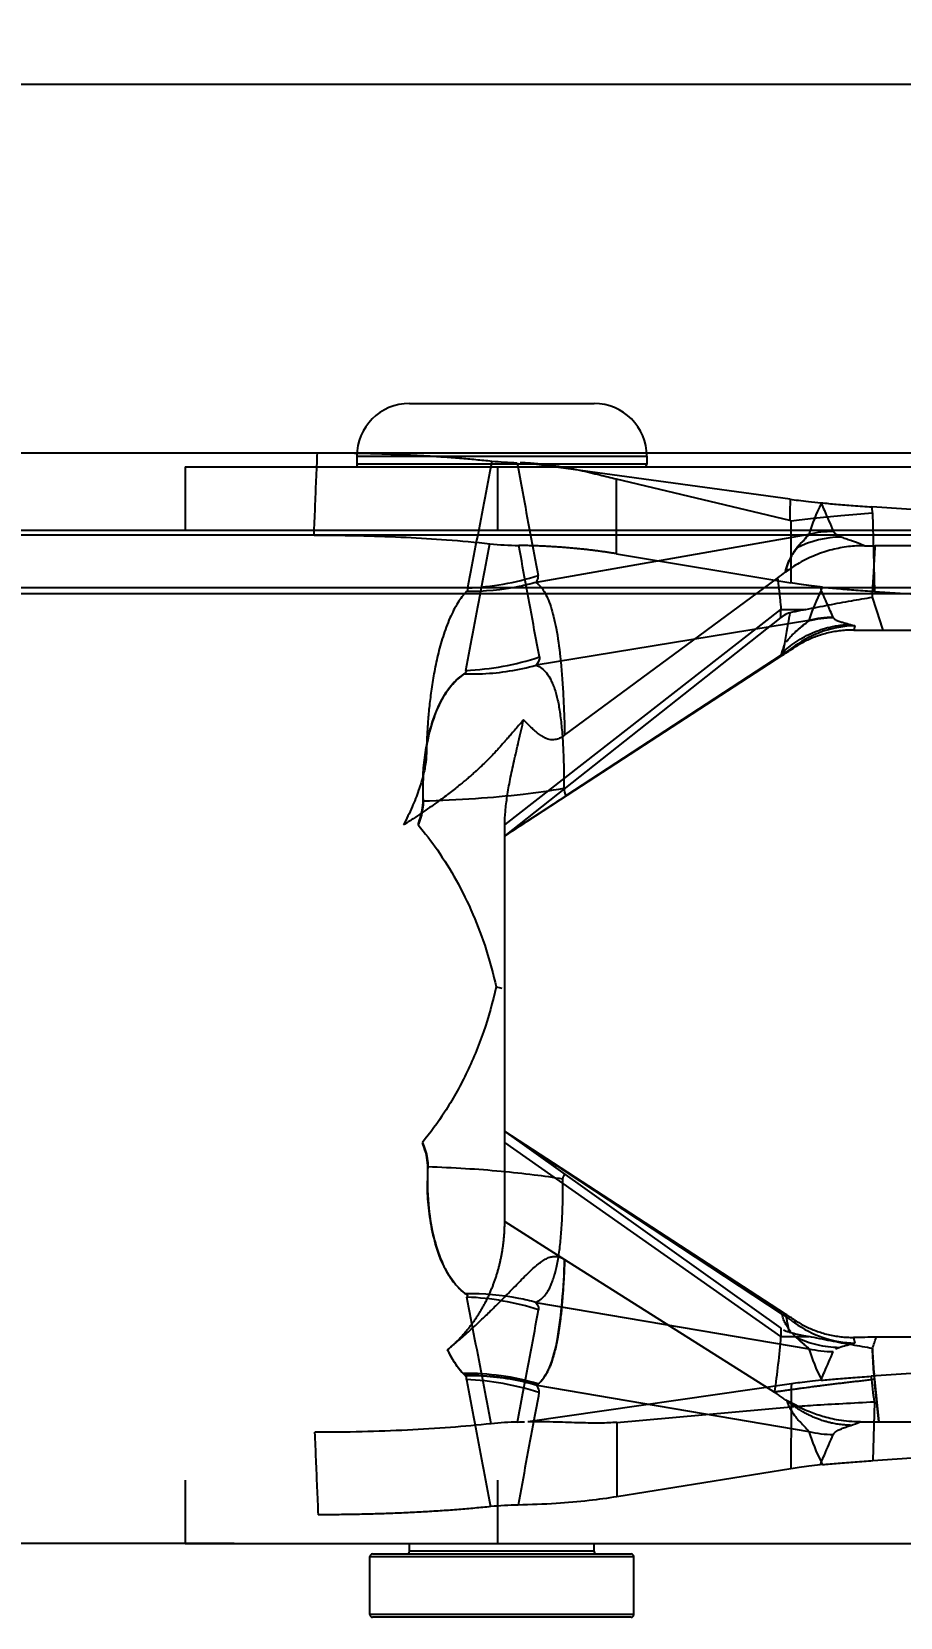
# Model space of a CAD drawing. Header units: millimetres. Extents: x 324 to 7054, y -67 to 2159.
# Drawn here: x 5378.03 to 5394.5, y 1063.92 to 1093.97 of the extents above; entities that cross this region are included whole.
import ezdxf

# ---------------------------------------------------------------- set-up
doc = ezdxf.new("R2010")
doc.units = ezdxf.units.MM
doc.header["$LTSCALE"] = 153.67
doc.header["$PDMODE"] = 3
doc.header["$PDSIZE"] = 8
doc.layers.get('0').update_dxf_attribs({"linetype": 'CONTINUOUS'})
doc.layers.get('Defpoints').update_dxf_attribs({"linetype": 'CONTINUOUS'})
doc.layers.add('03___PRT_ALL_CURVES', color=7, linetype='CONTINUOUS')
doc.layers.add('CONSTRUCTION_BODIES', color=7, linetype='CONTINUOUS')
doc.styles.get("Standard").update_dxf_attribs({"font": 'times.ttf'})
doc.dimstyles.new('DIMSTYLE_3', dxfattribs={"dimtxt": 17.5, "dimasz": 17.5, "dimexe": 1.5, "dimexo": 1, "dimtad": 1, "dimdsep": 46, "dimtxsty": 'Standard', "dimblk": '_FILLED', "dimblk1": '_FILLED', "dimblk2": '_FILLED', "dimcen": 0.09, "dimazin": 2, "dimtp": 0.01, "dimtm": 0.01, "dimtfac": 1, "dimtofl": 0, "dimtmove": 0, "dimatfit": 1, "dimldrblk": '_FILLED', "dimfxl": 1, "dimtolj": 1, "dimarcsym": 0})

# ---------------------------------------------------------------- blocks, each defined once
blk = doc.blocks.new('_FILLED')
at = {"color": 0, "linetype": 'ByBlock'}
blk.add_solid([(0, 0), (-1, 0.2143), (-1, -0.2143)], dxfattribs=at)
blk = doc.blocks.new('*D213')
at = {"color": 0, "linetype": 'ByBlock', "lineweight": -2}
for p, q in [((5411, 1738.977), (5026.191, 1738.977)), ((5027.691, 1082.825), (5027.691, 1721.477)), ((5381.869, 1065.325), (5026.191, 1065.325))]:
    blk.add_line(p, q, dxfattribs=at)
at = {"layer": 'Defpoints', "color": 0}
for p in [(5027.691, 1738.977), (5412, 1738.977), (5382.869, 1065.325)]:
    blk.add_point(p, dxfattribs=at)
at = {"color": 0, "linetype": 'ByBlock', "lineweight": -2, "xscale": 17.5, "yscale": 17.5, "zscale": 17.5}
for p, rotation in [((5027.691, 1738.977), 90.00000114009995), ((5027.691, 1065.325), 270.0000011400999)]:
    blk.add_blockref('_FILLED', p, dxfattribs=dict(at, rotation=rotation))
at = {"color": 0, "insert": (5003.733, 1392.208), "char_height": 17.5, "attachment_point": 2, "rotation": 90, "line_spacing_factor": 0.9}
blk.add_mtext('\\A1;\\A1;L-674', dxfattribs=at)

msp = doc.modelspace()

# ---------------------------------------------------------------- linework, layer by layer
at = {"linetype": 'ByBlock'}
for p, q in [((5310, 1092.97699), (5514, 1092.97699)), ((5385.19384, 1086.92462), (5388.69387, 1086.92462)), ((5384.19385, 1085.92462), (5389.69385, 1085.92462)), ((5384.19385, 1085.92462), (5384.19385, 1085.77462)), ((5389.69385, 1085.92462), (5389.69385, 1085.77462)), ((5380.94385, 1085.72462), (5443.9399, 1085.72462)), ((5380.94385, 1085.72462), (5380.94385, 1084.52462)), ((5389.69385, 1085.77462), (5384.19385, 1085.77462)), ((5386.86915, 1084.52462), (5386.86915, 1085.72462)), ((5314.98481, 1084.52461), (5443.9399, 1084.52462)), ((5313.84954, 1083.32461), (5396.46786, 1083.32462)), ((5380.94385, 1066.52462), (5380.94385, 1065.32462)), ((5386.86915, 1065.32462), (5386.86915, 1066.52462)), ((5380.94385, 1065.32462), (5443.9399, 1065.32462)), ((5384.49373, 1065.12462), (5389.39398, 1065.12462)), ((5385.19385, 1065.17462), (5385.19385, 1065.32462)), ((5388.69385, 1065.17462), (5385.19385, 1065.17462)), ((5388.69385, 1065.17462), (5388.69385, 1065.32462)), ((5384.44385, 1065.07462), (5389.44385, 1065.07462)), ((5384.44385, 1063.97462), (5384.44385, 1065.07462)), ((5389.44385, 1063.97462), (5389.44385, 1065.07462)), ((5389.44385, 1063.97462), (5384.44385, 1063.97462)), ((5389.39397, 1063.92462), (5384.49373, 1063.92462))]:
    msp.add_line(p, q, dxfattribs=at)
for centre, radius, start, end in [((5385.19385, 1085.92462), 1, 90.000001, 180.000001), ((5388.69385, 1085.92462), 1, 0.000001, 90.000001), ((5384.24385, 1085.77462), 0.05, 180.000001, 224.930169), ((5389.64385, 1085.77462), 0.05, 315.069833, 0.000001), ((5384.49385, 1065.07462), 0.05, 90.142896, 180.000001), ((5385.14385, 1065.17462), 0.05, 270.108699, 0.000001), ((5388.74385, 1065.17462), 0.05, 180.000001, 269.891303), ((5389.39385, 1065.07462), 0.05, 0.000001, 89.857106), ((5384.49385, 1063.97462), 0.05, 180.000001, 269.862744), ((5389.39385, 1063.97462), 0.05, 270.137259, 0.000001)]:
    msp.add_arc(centre, radius, start, end, dxfattribs=at)
at = {"layer": '03___PRT_ALL_CURVES', "linetype": 'ByBlock'}
msp.add_line((5310, 1092.97699), (5514, 1092.97699), dxfattribs=at)
at = {"layer": 'CONSTRUCTION_BODIES', "linetype": 'ByBlock'}
for p, q in [((5309.65623, 1085.99234), (5408.42851, 1085.99234)), ((5392.41085, 1085.11066), (5387.41962, 1085.79682)), ((5392.40181, 1084.70527), (5389.11627, 1085.48807)), ((5392.99975, 1085.02926), (5392.99313, 1085.04375)), ((5400.93261, 1084.50085), (5393.95843, 1084.9658)), ((5392.42503, 1084.70383), (5392.42533, 1083.52544)), ((5393.97301, 1084.85343), (5394.00874, 1083.36244)), ((5408.44051, 1084.42971), (5310, 1084.42971)), ((5392.76225, 1084.44323), (5387.59803, 1083.53564)), ((5389.11804, 1084.07666), (5392.42533, 1083.52544)), ((5397.09098, 1084.22971), (5394.02504, 1084.22971)), ((5408.02214, 1083.43047), (5298.01138, 1083.43047)), ((5388.13569, 1080.63734), (5392.17015, 1083.61705)), ((5393.02278, 1083.44328), (5392.97784, 1083.44862)), ((5392.97784, 1083.44862), (5392.99973, 1083.38668)), ((5392.99973, 1083.38668), (5393.02278, 1083.44328)), ((5394.00882, 1083.36244), (5400.93261, 1082.90085)), ((5386.99972, 1078.93797), (5392.23676, 1083.02162)), ((5392.23676, 1082.86659), (5386.99972, 1078.72971)), ((5392.23676, 1083.02139), (5392.70768, 1083.0217)), ((5392.23676, 1082.86659), (5392.23676, 1083.02162)), ((5393.22593, 1082.87088), (5393.23123, 1082.86131)), ((5392.76487, 1082.81522), (5387.59413, 1081.96554)), ((5392.76486, 1082.81525), (5392.75008, 1082.79965)), ((5393.55114, 1082.73779), (5393.63719, 1082.71228)), ((5393.63728, 1082.71228), (5393.61564, 1082.63186)), ((5394.17129, 1082.62971), (5397.09098, 1082.62971)), ((5392.49631, 1082.32955), (5392.49767, 1082.32279)), ((5392.49767, 1082.32279), (5392.49999, 1082.3059)), ((5392.26618, 1082.15291), (5386.99972, 1078.72971)), ((5392.24175, 1082.15556), (5388.16056, 1079.48835)), ((5392.24315, 1082.18507), (5392.24174, 1082.15554)), ((5386.99969, 1071.4246), (5386.99972, 1078.93797)), ((5392.32344, 1069.66928), (5386.99972, 1073.12971)), ((5386.99972, 1073.12971), (5392.23676, 1069.40031)), ((5392.23675, 1069.24529), (5386.99972, 1072.92145)), ((5392.26275, 1069.66289), (5388.14849, 1072.373)), ((5386.99972, 1071.42461), (5388.13547, 1070.70627)), ((5388.13547, 1070.70627), (5392.11594, 1068.18939)), ((5387.58839, 1069.89176), (5392.76334, 1069.01462)), ((5392.23676, 1069.40031), (5392.23676, 1069.24529)), ((5392.44186, 1069.3142), (5392.52629, 1069.22554)), ((5392.496, 1069.51014), (5392.49428, 1069.50473)), ((5392.50157, 1069.55362), (5392.496, 1069.51014)), ((5392.23675, 1069.24529), (5392.76169, 1069.24529)), ((5393.61068, 1069.22845), (5393.63959, 1069.12113)), ((5397.12403, 1069.22971), (5394.04164, 1069.22971)), ((5400.8971, 1068.9562), (5393.94878, 1068.49298)), ((5386.2477, 1068.50725), (5386.20975, 1068.54505)), ((5386.43478, 1068.5058), (5386.24771, 1068.50726)), ((5393.00026, 1068.43557), (5393.00075, 1068.41605)), ((5394.00907, 1068.43136), (5394.08911, 1067.62971)), ((5392.43407, 1068.34842), (5387.43644, 1067.63023)), ((5387.60591, 1068.32553), (5392.76358, 1067.44578)), ((5389.12756, 1067.61876), (5392.42718, 1067.91194)), ((5392.42718, 1067.91194), (5392.42617, 1066.73769)), ((5394.00716, 1068.00242), (5393.98055, 1066.8951)), ((5393.74077, 1067.6288), (5394.08911, 1067.62971)), ((5394.08906, 1067.62971), (5397.12403, 1067.62971)), ((5393.98068, 1066.8951), (5400.8971, 1067.3562)), ((5392.42617, 1066.73769), (5389.12555, 1066.20814)), ((5392.99973, 1066.86733), (5392.98009, 1066.8124)), ((5393.02033, 1066.81689), (5392.98009, 1066.8124)), ((5392.99973, 1066.86733), (5393.02033, 1066.81689))]:
    msp.add_line(p, q, dxfattribs=at)
for points in [[(5392.42503, 1084.70383), (5392.4173, 1084.7034), (5392.40956, 1084.70388), (5392.40181, 1084.70527)], [(5386.26175, 1070.05182), (5386.28636, 1070.02934), (5386.29326, 1070.00902), (5386.28245, 1069.99154)], [(5387.63424, 1068.34636), (5387.62484, 1068.33901), (5387.61543, 1068.33207), (5387.60601, 1068.32551)]]:
    msp.add_lwpolyline(points, dxfattribs=at)
for centre, radius, start, end in [((5387.38308, 1091.77019), 5.96947, 263.971577, 268.553357), ((5419.79211, 1084.29749), 27.39333, 178.298922, 179.147056), ((5396.38325, 1083.31929), 3.79105, 153.189083, 162.752536), ((5358.15446, 1080.25891), 36.11204, 7.309536, 7.489307), ((5393.412, 1082.42143), 1.97241, 91.044456, 116.178245), ((5393.2337, 1082.49655), 2.00295, 90.085187, 103.613627), ((5387.35455, 1090.21305), 5.97913, 263.887738, 269.15138), ((5394.02205, 1149.98206), 65.75235, 269.820944, 270.0025995), ((5379.46425, 1100.79081), 21.36302, 306.495666, 306.995167), ((5386.09208, 1088.52311), 5.09661, 272.273038, 287.607864), ((5396.27003, 1081.70887), 3.67558, 152.840154, 162.481993), ((5372.25066, 1075.94853), 22.91621, 16.950677, 18.593855), ((5393.24312, 1080.86076), 2.00059, 90.340569, 104.267268), ((5393.23465, 1080.86126), 2.00964, 90.24837, 103.518626), ((5393.67984, 1080.68975), 2.02226, 91.205702, 125.820059), ((5394.15762, 1151.03337), 68.40365, 269.5460271, 270.011446), ((5392.89042, 1082.02539), 0.66681, 155.933016, 166.160543), ((5368.42058, 1118.84057), 43.75611, 303.022373, 303.388228), ((5386.05603, 1086.96116), 5.09737, 272.295201, 288.288598), ((5382.9812, 1078.07338), 5.36914, 15.280107, 16.885069), ((5023.73772, 1635.72336), 664.9822, 303.11172263, 303.23120716), ((5386.07913, 1064.89875), 5.09686, 72.157393, 87.713639), ((5364.07238, 1026.21818), 51.82779, 56.734107, 56.968858), ((5417.62869, 1074.29841), 25.72517, 190.366599, 191.146234), ((5393.68031, 1071.14379), 2.02312, 234.110329, 268.846813), ((5375.17306, 1070.63674), 17.12031, 351.788625, 355.338137), ((5396.54602, 1073.70251), 6.01682, 228.078764, 229.973021), ((5392.3216, 1068.62574), 0.58842, 41.373205, 52.917032), ((5393.23221, 1070.96891), 2.00976, 256.508704, 269.89468), ((5396.33891, 1070.13427), 3.74642, 197.390648, 206.963059), ((5394.03578, 997.46763), 71.76208, 89.9953209, 90.3394462), ((5372.95144, 1076.19802), 22.21157, 341.140307, 341.716176), ((5386.27488, 1063.80609), 4.7394, 73.332246, 90.787556), ((5386.06882, 1063.33582), 5.09713, 71.942618, 87.717455), ((5386.31081, 1063.80653), 4.70092, 74.006952, 88.488941), ((5350.73674, 1063.10357), 43.54683, 6.459225, 7.109226), ((5434.69986, 1067.54138), 42.27392, 178.906229, 179.497671), ((5387.38081, 1061.64198), 5.98427, 91.304227, 96.125214), ((5392.84798, 1069.74454), 2.29629, 288.075416, 292.872757), ((5393.23695, 1069.39899), 2.00976, 256.376726, 269.748836), ((5396.30843, 1068.55546), 3.71446, 197.382343, 207.030935), ((5387.34596, 1060.1045), 5.94837, 90.89419, 95.920272)]:
    msp.add_arc(centre, radius, start, end, dxfattribs=at)
for points, knots in [([(5383.38424, 1084.42971), (5383.39128, 1084.6037), (5383.40547, 1084.95132), (5383.42704, 1085.4722), (5383.44161, 1085.81909), (5383.44894, 1085.99234)], [0, 0, 0, 0, 0.33401945, 0.66737214, 1, 1, 1, 1]), ([(5383.44371, 1085.99234), (5383.50494, 1085.99234), (5383.62509, 1085.99207), (5383.80372, 1085.99087), (5383.9792, 1085.98888), (5384.1534, 1085.98609), (5384.32633, 1085.98251), (5384.49803, 1085.97814), (5384.66849, 1085.97296), (5384.83775, 1085.96699), (5385.00582, 1085.96023), (5385.17295, 1085.95266), (5385.33893, 1085.94429), (5385.50354, 1085.93512), (5385.66631, 1085.92518), (5385.82727, 1085.91446), (5385.98643, 1085.90298), (5386.14379, 1085.89072), (5386.29938, 1085.87768), (5386.45321, 1085.86388), (5386.60529, 1085.8493), (5386.70606, 1085.83901), (5386.75616, 1085.83373)], [0, 0, 0, 0, 0.05536156, 0.1086413, 0.1615326, 0.21404191, 0.26617564, 0.31794022, 0.36934209, 0.42038769, 0.47108347, 0.52143587, 0.57166852, 0.62135781, 0.6705095, 0.71912935, 0.76722309, 0.81479644, 0.86185512, 0.90840482, 0.95445122, 1, 1, 1, 1]), ([(5386.75616, 1085.83373), (5386.7051, 1085.56693), (5386.60173, 1085.03329), (5386.44849, 1084.23206), (5386.34462, 1083.69795), (5386.29423, 1083.43047)], [0, 0, 0, 0, 0.33299463, 0.66633857, 1, 1, 1, 1]), ([(5387.23239, 1085.80263), (5387.26605, 1085.6203), (5387.39879, 1084.90765), (5387.53444, 1084.19555), (5387.63378, 1083.66528)], [0, 0, 0, 0, 0.25576937, 1, 1, 1, 1]), ([(5389.11627, 1085.48807), (5389.01167, 1085.51298), (5388.78177, 1085.57148), (5388.40099, 1085.66298), (5387.94063, 1085.74987), (5387.60346, 1085.78593), (5387.41963, 1085.79682)], [0, 0, 0, 0, 0.18675853, 0.41204672, 0.68012761, 1, 1, 1, 1]), ([(5389.11804, 1084.07666), (5389.11797, 1084.23375), (5389.11775, 1084.54767), (5389.11717, 1085.01814), (5389.1166, 1085.33152), (5389.11627, 1085.48807)], [0, 0, 0, 0, 0.3339035, 0.66723712, 1, 1, 1, 1]), ([(5392.41085, 1085.11066), (5392.46252, 1085.10356), (5392.57811, 1085.08889), (5392.77225, 1085.06696), (5392.91469, 1085.052), (5392.99314, 1085.04379)], [0, 0, 0, 0, 0.26693899, 0.59633081, 1, 1, 1, 1]), ([(5392.99313, 1085.04375), (5393.09054, 1085.03411), (5393.29394, 1085.01537), (5393.61574, 1084.98954), (5393.84012, 1084.97368), (5393.95843, 1084.9658)], [0, 0, 0, 0, 0.30322097, 0.63270289, 1, 1, 1, 1]), ([(5392.99974, 1085.02923), (5393.01941, 1084.98443), (5393.09713, 1084.8082), (5393.17481, 1084.63193), (5393.23052, 1084.4995)], [0, 0, 0, 0, 0.25406684, 1, 1, 1, 1]), ([(5392.42455, 1084.70382), (5392.56575, 1084.71985), (5392.88135, 1084.75252), (5393.39745, 1084.80309), (5393.77247, 1084.83604), (5393.97301, 1084.85343)], [0, 0, 0, 0, 0.27402517, 0.6118356, 1, 1, 1, 1]), ([(5383.38419, 1084.42971), (5383.69882, 1084.4297), (5384.28125, 1084.42277), (5385.11957, 1084.39244), (5385.91657, 1084.3441), (5386.44522, 1084.29702), (5386.71791, 1084.2679)], [0, 0, 0, 0, 0.28268274, 0.52325861, 0.75361083, 1, 1, 1, 1]), ([(5392.76225, 1084.44323), (5392.73637, 1084.41103), (5392.66892, 1084.33717), (5392.54426, 1084.20081), (5392.40194, 1084.00141), (5392.34446, 1083.82411), (5392.31939, 1083.72846)], [0, 0, 0, 0, 0.14555865, 0.35200544, 0.65163047, 1, 1, 1, 1]), ([(5392.54179, 1084.19153), (5392.57219, 1084.23182), (5392.63205, 1084.29504), (5392.70955, 1084.37545), (5392.74798, 1084.42311), (5392.76228, 1084.44324)], [0, 0, 0, 0, 0.45116487, 0.77950261, 1, 1, 1, 1]), ([(5393.37601, 1084.39349), (5393.35357, 1084.4046), (5393.31, 1084.42352), (5393.25889, 1084.45811), (5393.23761, 1084.48581), (5393.2307, 1084.4995)], [0, 0, 0, 0, 0.4276501, 0.75690243, 1, 1, 1, 1]), ([(5393.81664, 1084.23003), (5393.77813, 1084.24749), (5393.71637, 1084.27181), (5393.62948, 1084.30209), (5393.55034, 1084.32851), (5393.46494, 1084.35796), (5393.40464, 1084.38137), (5393.37604, 1084.3935)], [0, 0, 0, 0, 0.26942425, 0.42357817, 0.58719557, 0.80189912, 1, 1, 1, 1]), ([(5386.26016, 1081.86784), (5386.31003, 1082.13498), (5386.41298, 1082.66838), (5386.5651, 1083.46849), (5386.6668, 1084.00156), (5386.71791, 1084.2679)], [0, 0, 0, 0, 0.33366876, 0.66701216, 1, 1, 1, 1]), ([(5387.6556, 1082.12127), (5387.6241, 1082.29352), (5387.49451, 1082.99801), (5387.36351, 1083.70224), (5387.26599, 1084.23458)], [0, 0, 0, 0, 0.24444909, 1, 1, 1, 1]), ([(5389.11804, 1084.07666), (5389.094, 1084.08067), (5389.04534, 1084.08859), (5388.97139, 1084.10008), (5388.89564, 1084.11128), (5388.81809, 1084.12218), (5388.73874, 1084.13275), (5388.65759, 1084.14297), (5388.57463, 1084.1528), (5388.48987, 1084.16223), (5388.40331, 1084.17122), (5388.314, 1084.17983), (5388.22165, 1084.18804), (5388.12598, 1084.19581), (5388.02766, 1084.20304), (5387.92669, 1084.20969), (5387.82306, 1084.21571), (5387.71678, 1084.22106), (5387.60784, 1084.22569), (5387.49626, 1084.22954), (5387.38201, 1084.23258), (5387.30496, 1084.23401), (5387.26599, 1084.23457)], [0, 0, 0, 0, 0.03928628, 0.07950729, 0.12066336, 0.16275483, 0.20578208, 0.24974557, 0.29464582, 0.34048346, 0.38725923, 0.43497398, 0.48516421, 0.53675285, 0.58974113, 0.64413046, 0.69992249, 0.75711912, 0.81572252, 0.87573518, 0.93715994, 1, 1, 1, 1]), ([(5393.81664, 1084.23003), (5393.71596, 1084.23035), (5393.5099, 1084.21782), (5393.19868, 1084.15875), (5392.88458, 1084.05583), (5392.5871, 1083.91219), (5392.4032, 1083.7916), (5392.3194, 1083.72845)], [0, 0, 0, 0, 0.18811415, 0.384557, 0.59037762, 0.80393346, 1, 1, 1, 1]), ([(5392.3194, 1083.72845), (5392.32304, 1083.75683), (5392.33783, 1083.81083), (5392.36377, 1083.88614), (5392.40033, 1083.96996), (5392.45504, 1084.07375), (5392.50836, 1084.15064), (5392.54183, 1084.19154)], [0, 0, 0, 0, 0.1655966, 0.32194801, 0.46106613, 0.69419848, 1, 1, 1, 1]), ([(5393.97069, 1083.25554), (5393.97138, 1083.27894), (5393.97303, 1083.32769), (5393.97625, 1083.40174), (5393.98039, 1083.4777), (5393.98507, 1083.55361), (5393.9911, 1083.65485), (5393.99866, 1083.78139), (5394.01051, 1083.98144), (5394.01926, 1084.13088), (5394.02503, 1084.22971)], [0, 0, 0, 0, 0.07199563, 0.14995669, 0.22791499, 0.30586718, 0.38381939, 0.53972404, 0.695629, 1, 1, 1, 1]), ([(5387.59803, 1083.53564), (5387.49167, 1083.50565), (5387.05877, 1083.40057), (5386.61102, 1083.35743), (5386.27623, 1083.36009)], [0, 0, 0, 0, 0.24815566, 1, 1, 1, 1]), ([(5387.59801, 1083.53564), (5387.65861, 1083.48754), (5387.73652, 1083.39136), (5387.81729, 1083.22951), (5387.87664, 1083.0691), (5387.93031, 1082.87821), (5387.99852, 1082.56241), (5388.04607, 1082.20163), (5388.08351, 1081.80094), (5388.10197, 1081.52016), (5388.11468, 1081.28293), (5388.12305, 1081.09537), (5388.13063, 1080.87946), (5388.13422, 1080.72614), (5388.13569, 1080.63731)], [0, 0, 0, 0, 0.07515789, 0.12320138, 0.18000651, 0.24597619, 0.32122486, 0.50280787, 0.60922697, 0.72352038, 0.78404542, 0.84670429, 0.91119139, 1, 1, 1, 1]), ([(5387.59806, 1083.53565), (5387.6052, 1083.54702), (5387.62735, 1083.58614), (5387.63964, 1083.6339), (5387.63377, 1083.66527)], [0, 0, 0, 0, 0.29595817, 1, 1, 1, 1]), ([(5392.17027, 1083.61704), (5392.1751, 1083.58017), (5392.18416, 1083.51047), (5392.19686, 1083.40817), (5392.20812, 1083.31043), (5392.22193, 1083.18174), (5392.2311, 1083.08553), (5392.23668, 1083.02162)], [0, 0, 0, 0, 0.18617932, 0.35195649, 0.51612755, 0.67878498, 1, 1, 1, 1]), ([(5392.97918, 1083.44832), (5392.90723, 1083.45752), (5392.77372, 1083.47302), (5392.58901, 1083.49882), (5392.4765, 1083.51694), (5392.4251, 1083.52544)], [0, 0, 0, 0, 0.38895574, 0.72066331, 1, 1, 1, 1]), ([(5393.024, 1083.44312), (5393.12534, 1083.43282), (5393.33683, 1083.41508), (5393.6651, 1083.38856), (5393.89186, 1083.37026), (5394.00874, 1083.36244)], [0, 0, 0, 0, 0.30929961, 0.64433458, 1, 1, 1, 1]), ([(5386.27623, 1083.36009), (5386.2132, 1083.29661), (5386.09441, 1083.13614), (5385.94818, 1082.8483), (5385.82477, 1082.5132), (5385.72862, 1082.15878), (5385.65667, 1081.81124), (5385.60372, 1081.47957), (5385.56588, 1081.16777), (5385.54121, 1080.87751), (5385.52476, 1080.60918), (5385.51751, 1080.3609), (5385.5085, 1080.11689), (5385.45376, 1079.86221), (5385.36689, 1079.5804), (5385.2414, 1079.26702), (5385.13847, 1079.05099), (5385.08042, 1078.93797)], [0, 0, 0, 0, 0.05775242, 0.12765882, 0.20796152, 0.28783008, 0.36454017, 0.43697692, 0.504605, 0.56725476, 0.62502711, 0.67809944, 0.72769436, 0.78230179, 0.84561536, 0.91797573, 1, 1, 1, 1]), ([(5392.70769, 1083.02161), (5392.85226, 1083.0518), (5393.13942, 1083.10884), (5393.56047, 1083.18685), (5393.83741, 1083.23154), (5393.9707, 1083.25554)], [0, 0, 0, 0, 0.34491087, 0.68371567, 1, 1, 1, 1]), ([(5393.22577, 1082.87088), (5393.2078, 1082.91336), (5393.13368, 1083.08582), (5393.057, 1083.25717), (5392.99973, 1083.38667)], [0, 0, 0, 0, 0.24566771, 1, 1, 1, 1]), ([(5392.4064, 1082.95788), (5392.3658, 1082.94912), (5392.30638, 1082.91935), (5392.25482, 1082.88085), (5392.23676, 1082.86659)], [0, 0, 0, 0, 0.64350217, 1, 1, 1, 1]), ([(5392.4064, 1082.95788), (5392.39336, 1082.88912), (5392.34349, 1082.62136), (5392.29745, 1082.35287), (5392.2662, 1082.15292)], [0, 0, 0, 0, 0.25695335, 1, 1, 1, 1]), ([(5392.70768, 1083.02162), (5392.67358, 1083.01454), (5392.60595, 1083.00058), (5392.50552, 1082.97935), (5392.43924, 1082.96497), (5392.4064, 1082.95788)], [0, 0, 0, 0, 0.33932322, 0.67272209, 1, 1, 1, 1]), ([(5393.23124, 1082.86131), (5393.23403, 1082.85755), (5393.25226, 1082.83651), (5393.30079, 1082.81222), (5393.36754, 1082.78874), (5393.452, 1082.76463), (5393.51342, 1082.74893), (5393.55123, 1082.7378)], [0, 0, 0, 0, 0.04009372, 0.24089772, 0.45362685, 0.65677586, 1, 1, 1, 1]), ([(5392.24314, 1082.18505), (5392.28633, 1082.22652), (5392.37692, 1082.30595), (5392.52413, 1082.41231), (5392.68099, 1082.50677), (5392.81128, 1082.56996), (5392.9249, 1082.61593), (5393.00798, 1082.64511), (5393.1015, 1082.6727), (5393.19332, 1082.69534), (5393.29985, 1082.71567), (5393.42071, 1082.73132), (5393.50625, 1082.73661), (5393.55118, 1082.73779)], [0, 0, 0, 0, 0.12368433, 0.24844634, 0.37470075, 0.50148044, 0.54705195, 0.62786733, 0.68324145, 0.74841056, 0.82314962, 0.90715514, 1, 1, 1, 1]), ([(5392.34084, 1082.40536), (5392.35513, 1082.4266), (5392.38389, 1082.4656), (5392.44169, 1082.53118), (5392.48551, 1082.57483), (5392.51417, 1082.60126)], [0, 0, 0, 0, 0.292987, 0.55370698, 1, 1, 1, 1]), ([(5393.61564, 1082.63149), (5393.57457, 1082.63178), (5393.49292, 1082.62992), (5393.37133, 1082.61988), (5393.25122, 1082.60275), (5393.1321, 1082.57844), (5393.01585, 1082.54729), (5392.90373, 1082.50995), (5392.79684, 1082.46728), (5392.6941, 1082.41923), (5392.59501, 1082.36576), (5392.53126, 1082.32645), (5392.49999, 1082.3059)], [0, 0, 0, 0, 0.10451917, 0.20768516, 0.31027251, 0.41307142, 0.51685027, 0.61632965, 0.71362696, 0.80954287, 0.90479319, 1, 1, 1, 1]), ([(5392.51417, 1082.60126), (5392.55052, 1082.63361), (5392.61548, 1082.68914), (5392.70208, 1082.75654), (5392.74869, 1082.79676), (5392.76487, 1082.81522)], [0, 0, 0, 0, 0.44276086, 0.77667774, 1, 1, 1, 1]), ([(5392.75011, 1082.79965), (5392.72293, 1082.77439), (5392.67198, 1082.73248), (5392.59096, 1082.66924), (5392.54075, 1082.62688), (5392.51421, 1082.60128)], [0, 0, 0, 0, 0.36055039, 0.64204368, 1, 1, 1, 1]), ([(5392.49631, 1082.32956), (5392.46816, 1082.30918), (5392.41165, 1082.26927), (5392.32665, 1082.21147), (5392.26989, 1082.17395), (5392.24175, 1082.15556)], [0, 0, 0, 0, 0.33804168, 0.67297827, 1, 1, 1, 1]), ([(5386.23257, 1081.80121), (5386.34829, 1081.79781), (5386.80652, 1081.80145), (5387.26456, 1081.87295), (5387.59415, 1081.96557)], [0, 0, 0, 0, 0.25270543, 1, 1, 1, 1]), ([(5387.59409, 1081.96547), (5387.67398, 1081.93502), (5387.77791, 1081.85072), (5387.86486, 1081.71211), (5387.91217, 1081.60895), (5387.95975, 1081.48151), (5388.00918, 1081.29301), (5388.05261, 1081.03312), (5388.08575, 1080.73233), (5388.10341, 1080.4581), (5388.11316, 1080.22154), (5388.12073, 1079.96399), (5388.12165, 1079.76679), (5388.11886, 1079.63286)], [0, 0, 0, 0, 0.0974602, 0.15958061, 0.19546381, 0.23449944, 0.32365589, 0.43022655, 0.55242391, 0.68889693, 0.76192945, 0.83830031, 1, 1, 1, 1]), ([(5387.65558, 1082.12121), (5387.65763, 1082.10993), (5387.65731, 1082.05192), (5387.62251, 1082.00102), (5387.59418, 1081.96558)], [0, 0, 0, 0, 0.20169116, 1, 1, 1, 1]), ([(5385.35635, 1078.93797), (5385.39794, 1079.05976), (5385.46543, 1079.29819), (5385.44555, 1079.66515), (5385.45644, 1080.03138), (5385.50795, 1080.41492), (5385.59475, 1080.80745), (5385.73271, 1081.19056), (5385.93279, 1081.54009), (5386.12426, 1081.73001), (5386.23257, 1081.80121)], [0, 0, 0, 0, 0.12491724, 0.23660916, 0.3543777, 0.48051782, 0.61151294, 0.7440064, 0.87419191, 1, 1, 1, 1]), ([(5386.23258, 1081.80121), (5386.1407, 1081.74118), (5385.95325, 1081.56447), (5385.72499, 1081.18944), (5385.55134, 1080.67675), (5385.45129, 1080.06116), (5385.44056, 1079.61976), (5385.4509, 1079.39261)], [0, 0, 0, 0, 0.12544564, 0.28950743, 0.4972357, 0.74011702, 1, 1, 1, 1]), ([(5387.35628, 1080.92875), (5387.34011, 1080.9099), (5387.30891, 1080.87365), (5387.2509, 1080.8065), (5387.18599, 1080.73181), (5387.11639, 1080.65224), (5387.05689, 1080.58455), (5387.00586, 1080.5267), (5386.95607, 1080.47044), (5386.90666, 1080.41476), (5386.85154, 1080.35295), (5386.79734, 1080.29438), (5386.7393, 1080.23349), (5386.6778, 1080.17085), (5386.60422, 1080.09832), (5386.53381, 1080.03142), (5386.46924, 1079.97187), (5386.41383, 1079.92185), (5386.35283, 1079.86803), (5386.2856, 1079.81014), (5386.21142, 1079.74787), (5386.12951, 1079.68093), (5386.03902, 1079.60897), (5385.93903, 1079.53166), (5385.82849, 1079.44864), (5385.70629, 1079.35954), (5385.57118, 1079.26395), (5385.42188, 1079.16145), (5385.25698, 1079.0516), (5385.14118, 1078.97668), (5385.08042, 1078.93797)], [0, 0, 0, 0, 0.02452571, 0.0472043, 0.08759471, 0.12219781, 0.15155623, 0.17656375, 0.1983424, 0.22571061, 0.25005455, 0.28008928, 0.30447623, 0.33308474, 0.3667429, 0.40645216, 0.42895122, 0.45344637, 0.48013622, 0.50924787, 0.54102447, 0.57573349, 0.61366805, 0.65514198, 0.70049812, 0.75011872, 0.80442517, 0.86385625, 0.92888288, 1, 1, 1, 1]), ([(5386.99972, 1078.93797), (5386.99972, 1079.02372), (5387.00929, 1079.20585), (5387.04585, 1079.49322), (5387.10328, 1079.81038), (5387.17817, 1080.1569), (5387.26586, 1080.53268), (5387.32635, 1080.7932), (5387.35628, 1080.92875)], [0, 0, 0, 0, 0.12697153, 0.26960616, 0.42867071, 0.60403891, 0.79446076, 1, 1, 1, 1]), ([(5388.13568, 1080.63731), (5388.11622, 1080.62294), (5388.07247, 1080.59461), (5387.99485, 1080.56074), (5387.89509, 1080.54461), (5387.80038, 1080.56712), (5387.72119, 1080.60786), (5387.65553, 1080.65249), (5387.58681, 1080.70852), (5387.51432, 1080.77453), (5387.43718, 1080.84916), (5387.38402, 1080.90156), (5387.35628, 1080.92875)], [0, 0, 0, 0, 0.07805548, 0.16755368, 0.27164603, 0.3982075, 0.47334231, 0.55848546, 0.65373951, 0.75920275, 0.87468331, 1, 1, 1, 1]), ([(5385.4509, 1079.39261), (5385.78252, 1079.40327), (5386.41605, 1079.4341), (5387.30638, 1079.51192), (5387.86339, 1079.58775), (5388.11886, 1079.63286)], [0, 0, 0, 0, 0.37133138, 0.70967241, 1, 1, 1, 1]), ([(5385.4509, 1079.39261), (5385.45365, 1079.34126), (5385.44739, 1079.23688), (5385.41095, 1079.08489), (5385.3759, 1078.98632), (5385.35635, 1078.93796)], [0, 0, 0, 0, 0.32992543, 0.66533055, 1, 1, 1, 1]), ([(5385.35635, 1078.93797), (5385.48655, 1078.78664), (5385.74502, 1078.44984), (5386.09498, 1077.88377), (5386.40593, 1077.25124), (5386.65978, 1076.57322), (5386.78408, 1076.10654), (5386.83514, 1075.86869)], [0, 0, 0, 0, 0.17411546, 0.36950418, 0.57957386, 0.7878252, 1, 1, 1, 1]), ([(5386.83514, 1075.86869), (5386.77312, 1075.58169), (5386.61588, 1075.01794), (5386.28543, 1074.22278), (5385.89251, 1073.52031), (5385.59018, 1073.10375), (5385.43768, 1072.92145)], [0, 0, 0, 0, 0.26771697, 0.53209091, 0.78329882, 1, 1, 1, 1]), ([(5385.43768, 1072.92145), (5385.45863, 1072.87344), (5385.49652, 1072.77512), (5385.53698, 1072.62278), (5385.54408, 1072.51713), (5385.5408, 1072.46527)], [0, 0, 0, 0, 0.33327886, 0.66939628, 1, 1, 1, 1]), ([(5386.26173, 1070.05183), (5386.14555, 1070.13298), (5385.94556, 1070.35975), (5385.74935, 1070.76925), (5385.62347, 1071.2195), (5385.55327, 1071.67561), (5385.52482, 1072.11496), (5385.56254, 1072.53342), (5385.48772, 1072.79833), (5385.43768, 1072.92145)], [0, 0, 0, 0, 0.13837631, 0.2872365, 0.44098941, 0.59308598, 0.73718472, 0.87023555, 1, 1, 1, 1]), ([(5388.14849, 1072.373), (5388.06061, 1072.43089), (5387.8907, 1072.54296), (5387.64572, 1072.70458), (5387.41902, 1072.85403), (5387.20602, 1072.99421), (5387.0681, 1073.08485), (5386.99974, 1073.12972)], [0, 0, 0, 0, 0.22949607, 0.44389761, 0.64006816, 0.82165572, 1, 1, 1, 1]), ([(5385.5408, 1072.46535), (5385.52761, 1072.22695), (5385.53484, 1071.79453), (5385.62208, 1071.21445), (5385.75295, 1070.76597), (5385.91134, 1070.43561), (5386.07829, 1070.20462), (5386.20172, 1070.09381), (5386.2617, 1070.05185)], [0, 0, 0, 0, 0.27492471, 0.49588591, 0.67377752, 0.81080704, 0.91570759, 1, 1, 1, 1]), ([(5385.5408, 1072.46527), (5385.77871, 1072.45653), (5386.24352, 1072.43423), (5386.91554, 1072.38362), (5387.53135, 1072.31842), (5387.91922, 1072.26206), (5388.10005, 1072.23154)], [0, 0, 0, 0, 0.27774016, 0.5428085, 0.78612773, 1, 1, 1, 1]), ([(5387.5884, 1069.89171), (5387.66231, 1069.92547), (5387.74193, 1069.99316), (5387.81672, 1070.09949), (5387.85579, 1070.17087), (5387.89101, 1070.25277), (5387.93679, 1070.37988), (5387.98645, 1070.56531), (5388.02253, 1070.76995), (5388.04663, 1070.95413), (5388.06266, 1071.10668), (5388.07604, 1071.26794), (5388.0911, 1071.49739), (5388.10258, 1071.81955), (5388.10231, 1072.08521), (5388.10005, 1072.23153)], [0, 0, 0, 0, 0.09463137, 0.12421057, 0.15685645, 0.1928773, 0.23193926, 0.3202005, 0.42464002, 0.48306931, 0.54485486, 0.61015668, 0.67878742, 0.82296308, 1, 1, 1, 1]), ([(5385.91543, 1068.99234), (5385.93241, 1069.00653), (5385.96605, 1069.03532), (5386.01548, 1069.07969), (5386.0639, 1069.12524), (5386.1113, 1069.17199), (5386.1577, 1069.21992), (5386.20307, 1069.26904), (5386.24744, 1069.31936), (5386.29079, 1069.37089), (5386.33312, 1069.42364), (5386.37432, 1069.47747), (5386.4143, 1069.53228), (5386.45301, 1069.58795), (5386.49046, 1069.64453), (5386.52667, 1069.702), (5386.56164, 1069.76038), (5386.59537, 1069.81966), (5386.62787, 1069.87986), (5386.65911, 1069.94099), (5386.68915, 1070.00304), (5386.71783, 1070.06597), (5386.74516, 1070.12963), (5386.77117, 1070.1939), (5386.79578, 1070.25883), (5386.81905, 1070.32439), (5386.84096, 1070.39062), (5386.86151, 1070.45751), (5386.88072, 1070.52509), (5386.89856, 1070.59338), (5386.91503, 1070.66239), (5386.92994, 1070.73125), (5386.94328, 1070.79981), (5386.95511, 1070.86792), (5386.96555, 1070.93633), (5386.97462, 1071.00505), (5386.98232, 1071.07409), (5386.98864, 1071.14347), (5386.99358, 1071.21321), (5386.99712, 1071.28332), (5386.99925, 1071.35383), (5386.99972, 1071.40097), (5386.99972, 1071.4246)], [0, 0, 0, 0, 0.02414622, 0.04829846, 0.0724704, 0.09667588, 0.12092894, 0.14524389, 0.16963529, 0.19411798, 0.21870713, 0.24341822, 0.26807121, 0.29272594, 0.31739559, 0.34209387, 0.366835, 0.39163378, 0.41650559, 0.44146641, 0.46653329, 0.49172201, 0.51691031, 0.54212015, 0.56736522, 0.59266079, 0.61802257, 0.64346687, 0.66901057, 0.69467102, 0.72046597, 0.74641343, 0.77153775, 0.79667294, 0.82183365, 0.8470351, 0.87229302, 0.89762354, 0.92304303, 0.94856799, 0.97421489, 1, 1, 1, 1]), ([(5385.91543, 1068.99231), (5386.00131, 1069.06405), (5386.16235, 1069.2017), (5386.38739, 1069.40304), (5386.5863, 1069.58832), (5386.76351, 1069.75959), (5386.92254, 1069.91795), (5387.06626, 1070.06402), (5387.19702, 1070.19821), (5387.31687, 1070.32067), (5387.42755, 1070.43127), (5387.53059, 1070.52923), (5387.6273, 1070.6132), (5387.71884, 1070.68137), (5387.80636, 1070.73148), (5387.8907, 1070.76077), (5387.97413, 1070.76746), (5388.05736, 1070.7493), (5388.10959, 1070.72264), (5388.13547, 1070.70627)], [0, 0, 0, 0, 0.11509118, 0.21785479, 0.31052876, 0.39464202, 0.47130159, 0.54133398, 0.60539092, 0.66399427, 0.71756129, 0.76630017, 0.81018635, 0.84921355, 0.88350955, 0.91353305, 0.94028408, 0.96850346, 1, 1, 1, 1]), ([(5387.60591, 1068.32554), (5387.71726, 1068.40425), (5387.89406, 1068.70106), (5388.01915, 1069.24901), (5388.09898, 1069.93921), (5388.12758, 1070.44142), (5388.13547, 1070.70627)], [0, 0, 0, 0, 0.16448184, 0.39309947, 0.68038822, 1, 1, 1, 1]), ([(5388.13547, 1070.70627), (5388.13084, 1070.67772), (5388.13343, 1070.62594), (5388.12881, 1070.55096), (5388.1257, 1070.47464), (5388.12121, 1070.38725), (5388.1161, 1070.29313), (5388.11037, 1070.19886), (5388.10372, 1070.09857), (5388.09539, 1069.98547), (5388.08655, 1069.8794), (5388.07809, 1069.78806), (5388.0706, 1069.71316), (5388.06209, 1069.63481), (5388.05216, 1069.55089), (5388.04099, 1069.46488), (5388.02775, 1069.37246), (5388.01335, 1069.28194), (5387.99762, 1069.19308), (5387.982, 1069.11324), (5387.96272, 1069.02372), (5387.94061, 1068.93314), (5387.91237, 1068.83463), (5387.8839, 1068.74783), (5387.85066, 1068.66236), (5387.81345, 1068.58182), (5387.76789, 1068.49967), (5387.71056, 1068.41802), (5387.66196, 1068.36864), (5387.63424, 1068.34636)], [0, 0, 0, 0, 0.03529473, 0.06265673, 0.09176595, 0.12846283, 0.16944374, 0.20677778, 0.24371125, 0.29208594, 0.34516392, 0.37358266, 0.40402543, 0.43701768, 0.46975026, 0.50713607, 0.54285033, 0.58367043, 0.61898181, 0.65295722, 0.68293984, 0.73071188, 0.76670212, 0.80796658, 0.84213353, 0.87854607, 0.91615226, 0.95660789, 1, 1, 1, 1]), ([(5387.58838, 1069.89176), (5387.4818, 1069.92105), (5387.04705, 1070.02283), (5386.59743, 1070.05998), (5386.26175, 1070.05182)], [0, 0, 0, 0, 0.24765295, 1, 1, 1, 1]), ([(5386.74228, 1067.59208), (5386.69141, 1067.85845), (5386.58857, 1068.39127), (5386.43602, 1069.19124), (5386.33259, 1069.72451), (5386.28246, 1069.99157)], [0, 0, 0, 0, 0.33299041, 0.66633448, 1, 1, 1, 1]), ([(5387.24461, 1067.6247), (5387.27787, 1067.80597), (5387.40903, 1068.51473), (5387.54293, 1069.22298), (5387.6408, 1069.75047)], [0, 0, 0, 0, 0.25569058, 1, 1, 1, 1]), ([(5387.58837, 1069.89176), (5387.59803, 1069.87923), (5387.62697, 1069.83827), (5387.64723, 1069.78497), (5387.64084, 1069.75046)], [0, 0, 0, 0, 0.31076872, 1, 1, 1, 1]), ([(5392.26275, 1069.6629), (5392.28831, 1069.64606), (5392.33988, 1069.61171), (5392.41702, 1069.55893), (5392.46832, 1069.52259), (5392.49383, 1069.50411)], [0, 0, 0, 0, 0.32748463, 0.66292511, 1, 1, 1, 1]), ([(5392.36742, 1069.41403), (5392.35037, 1069.43919), (5392.32016, 1069.48923), (5392.28096, 1069.57093), (5392.2638, 1069.63037), (5392.26275, 1069.66289)], [0, 0, 0, 0, 0.33469538, 0.64163938, 1, 1, 1, 1]), ([(5392.38878, 1069.32539), (5392.42924, 1069.31647), (5392.51108, 1069.29835), (5392.63539, 1069.27168), (5392.71928, 1069.25417), (5392.76166, 1069.24529)], [0, 0, 0, 0, 0.32592769, 0.65936064, 1, 1, 1, 1]), ([(5392.50157, 1069.55362), (5392.53278, 1069.53313), (5392.59622, 1069.49403), (5392.69456, 1069.44096), (5392.79601, 1069.39344), (5392.90116, 1069.35129), (5393.01227, 1069.31399), (5393.12825, 1069.28259), (5393.24779, 1069.25792), (5393.36783, 1069.24055), (5393.48885, 1069.23033), (5393.56996, 1069.22831), (5393.61068, 1069.2285)], [0, 0, 0, 0, 0.09555106, 0.19058409, 0.28581994, 0.38209007, 0.48031689, 0.58558684, 0.68938193, 0.79250965, 0.89578741, 1, 1, 1, 1]), ([(5393.34108, 1069.03224), (5393.19881, 1069.03505), (5392.9202, 1069.06999), (5392.65551, 1069.16374), (5392.5262, 1069.22558)], [0, 0, 0, 0, 0.49821057, 1, 1, 1, 1]), ([(5393.97054, 1069.01809), (5393.84305, 1069.04141), (5393.57852, 1069.08497), (5393.17552, 1069.16074), (5392.90055, 1069.21589), (5392.76166, 1069.24529)], [0, 0, 0, 0, 0.3160764, 0.65377409, 1, 1, 1, 1]), ([(5393.63939, 1069.12113), (5393.62937, 1069.11795), (5393.59745, 1069.10806), (5393.54167, 1069.09198), (5393.45158, 1069.06732), (5393.38393, 1069.04757), (5393.34061, 1069.03225)], [0, 0, 0, 0, 0.10111896, 0.32161647, 0.55857407, 1, 1, 1, 1]), ([(5393.97054, 1069.01809), (5393.97254, 1068.95396), (5393.97804, 1068.82456), (5393.99215, 1068.62903), (5394.00305, 1068.49761), (5394.00909, 1068.43136)], [0, 0, 0, 0, 0.32731044, 0.66059407, 1, 1, 1, 1]), ([(5394.08906, 1067.62971), (5394.07287, 1067.78782), (5394.04256, 1068.10015), (5393.99449, 1068.56226), (5393.97685, 1068.86748), (5393.97054, 1069.01809)], [0, 0, 0, 0, 0.34213894, 0.67551093, 1, 1, 1, 1]), ([(5385.91543, 1068.99234), (5385.94725, 1068.92627), (5386.01247, 1068.80358), (5386.12294, 1068.64009), (5386.20533, 1068.5472), (5386.24771, 1068.50726)], [0, 0, 0, 0, 0.3723837, 0.70428298, 1, 1, 1, 1]), ([(5386.20971, 1068.54505), (5386.16992, 1068.58717), (5386.07746, 1068.69993), (5385.98444, 1068.8538), (5385.92992, 1068.96224), (5385.91546, 1068.99231)], [0, 0, 0, 0, 0.32264362, 0.81340199, 1, 1, 1, 1]), ([(5392.99974, 1068.43558), (5393.01922, 1068.47986), (5393.0962, 1068.65404), (5393.17313, 1068.82827), (5393.22834, 1068.95916)], [0, 0, 0, 0, 0.2540296, 1, 1, 1, 1]), ([(5386.24773, 1068.50724), (5386.36309, 1068.50862), (5386.82073, 1068.49743), (5387.27703, 1068.42051), (5387.60589, 1068.32556)], [0, 0, 0, 0, 0.25208604, 1, 1, 1, 1]), ([(5386.27181, 1068.42894), (5386.32202, 1068.16095), (5386.42559, 1067.62583), (5386.57864, 1066.82314), (5386.68104, 1066.28835), (5386.73242, 1066.02114)], [0, 0, 0, 0, 0.33366533, 0.66700858, 1, 1, 1, 1]), ([(5394.00907, 1068.43136), (5393.97416, 1068.42738), (5393.90453, 1068.41942), (5393.80043, 1068.40749), (5393.69702, 1068.39559), (5393.59439, 1068.38373), (5393.49381, 1068.3721), (5393.39476, 1068.36051), (5393.29671, 1068.34878), (5393.19793, 1068.33673), (5393.09855, 1068.32435), (5393.00941, 1068.31306), (5392.92669, 1068.30229), (5392.84168, 1068.29104), (5392.73547, 1068.27681), (5392.63115, 1068.26262), (5392.52866, 1068.24847), (5392.43932, 1068.23606), (5392.34697, 1068.22321), (5392.26327, 1068.21156), (5392.18689, 1068.20098), (5392.13837, 1068.19432), (5392.11495, 1068.19113)], [0, 0, 0, 0, 0.05520892, 0.11010275, 0.16463533, 0.21876076, 0.27243362, 0.32370989, 0.37545069, 0.42759117, 0.4800627, 0.53279304, 0.56877376, 0.61112484, 0.667526, 0.73713398, 0.77654191, 0.83008189, 0.878852, 0.92304535, 0.96285565, 1, 1, 1, 1]), ([(5393.00087, 1068.41606), (5392.92744, 1068.40809), (5392.79181, 1068.3931), (5392.60284, 1068.37081), (5392.48735, 1068.35608), (5392.43407, 1068.34842)], [0, 0, 0, 0, 0.38816259, 0.71713926, 1, 1, 1, 1]), ([(5393.00075, 1068.41605), (5393.09517, 1068.4255), (5393.2939, 1068.44392), (5393.60993, 1068.46949), (5393.83155, 1068.48516), (5393.94878, 1068.49298)], [0, 0, 0, 0, 0.2992617, 0.62945862, 1, 1, 1, 1]), ([(5387.64877, 1068.1819), (5387.61674, 1068.00839), (5387.48496, 1067.29845), (5387.35199, 1066.58873), (5387.25313, 1066.05213)], [0, 0, 0, 0, 0.24435056, 1, 1, 1, 1]), ([(5387.64881, 1068.1819), (5387.65075, 1068.19242), (5387.65273, 1068.24384), (5387.62792, 1068.29214), (5387.60586, 1068.32557)], [0, 0, 0, 0, 0.21091223, 1, 1, 1, 1]), ([(5392.32873, 1068.03983), (5392.3043, 1068.05557), (5392.25771, 1068.08995), (5392.18551, 1068.13899), (5392.13984, 1068.17538), (5392.11495, 1068.19113)], [0, 0, 0, 0, 0.33283119, 0.66265075, 1, 1, 1, 1]), ([(5393.74077, 1067.6288), (5393.66832, 1067.62842), (5393.53202, 1067.63385), (5393.34062, 1067.65733), (5393.17313, 1067.69027), (5393.02606, 1067.72886), (5392.89107, 1067.77231), (5392.75877, 1067.82322), (5392.6197, 1067.88391), (5392.47878, 1067.96367), (5392.37631, 1068.00916), (5392.32873, 1068.03983)], [0, 0, 0, 0, 0.14596814, 0.27441333, 0.38820426, 0.48962778, 0.58062826, 0.67377174, 0.77521094, 0.88593818, 1, 1, 1, 1]), ([(5393.56054, 1067.56157), (5393.53323, 1067.56233), (5393.47977, 1067.56487), (5393.39155, 1067.57278), (5393.2972, 1067.58572), (5393.20495, 1067.6034), (5393.12518, 1067.62253), (5393.04849, 1067.64399), (5392.97302, 1067.66866), (5392.89744, 1067.69719), (5392.8313, 1067.7253), (5392.7635, 1067.75712), (5392.68981, 1067.79529), (5392.61424, 1067.83903), (5392.54326, 1067.88455), (5392.4825, 1067.92685), (5392.41452, 1067.9777), (5392.36786, 1068.0158), (5392.33916, 1068.04045)], [0, 0, 0, 0, 0.06125121, 0.11992043, 0.19848504, 0.27459958, 0.33035613, 0.382318, 0.45307029, 0.50823509, 0.56336373, 0.61409856, 0.6760802, 0.74932592, 0.80972641, 0.86504287, 0.91521589, 1, 1, 1, 1]), ([(5392.33916, 1068.04044), (5392.34675, 1068.01744), (5392.36403, 1067.97115), (5392.39563, 1067.90291), (5392.4205, 1067.85841), (5392.43397, 1067.83644)], [0, 0, 0, 0, 0.32236624, 0.65699937, 1, 1, 1, 1]), ([(5394.00716, 1068.00242), (5393.80679, 1067.99165), (5393.41989, 1067.97148), (5392.89313, 1067.94003), (5392.56666, 1067.92067), (5392.42666, 1067.91195)], [0, 0, 0, 0, 0.38025359, 0.73418811, 1, 1, 1, 1]), ([(5392.43428, 1067.83626), (5392.45958, 1067.79701), (5392.50116, 1067.73755), (5392.59618, 1067.62326), (5392.688, 1067.53939), (5392.75024, 1067.46354), (5392.76334, 1067.44584)], [0, 0, 0, 0, 0.27413444, 0.42445348, 0.87119105, 1, 1, 1, 1]), ([(5386.74228, 1067.59208), (5386.4861, 1067.56467), (5385.95733, 1067.51692), (5385.14139, 1067.46668), (5384.28428, 1067.43628), (5383.69987, 1067.42971), (5383.40206, 1067.42971)], [0, 0, 0, 0, 0.23102532, 0.47598732, 0.73295114, 1, 1, 1, 1]), ([(5389.12756, 1067.61877), (5389.0235, 1067.60954), (5388.79292, 1067.60119), (5388.41134, 1067.60841), (5387.9522, 1067.62471), (5387.61873, 1067.63078), (5387.43643, 1067.63023)], [0, 0, 0, 0, 0.1852558, 0.40867091, 0.6767302, 1, 1, 1, 1]), ([(5389.12756, 1067.61877), (5389.12747, 1067.46167), (5389.12721, 1067.14783), (5389.12654, 1066.67762), (5389.12591, 1066.36451), (5389.12555, 1066.20814)], [0, 0, 0, 0, 0.33410213, 0.66743582, 1, 1, 1, 1]), ([(5393.22813, 1067.38925), (5393.23402, 1067.40126), (5393.25793, 1067.43394), (5393.31535, 1067.46798), (5393.38791, 1067.50085), (5393.46928, 1067.53103), (5393.5286, 1067.5506), (5393.56074, 1067.56156)], [0, 0, 0, 0, 0.10194798, 0.31837525, 0.50994136, 0.73175981, 1, 1, 1, 1]), ([(5383.46823, 1065.86708), (5383.46081, 1066.04034), (5383.44607, 1066.38721), (5383.42425, 1066.90808), (5383.40989, 1067.2557), (5383.40276, 1067.42971)], [0, 0, 0, 0, 0.33264068, 0.66595348, 1, 1, 1, 1]), ([(5392.99973, 1066.86734), (5393.01922, 1066.91148), (5393.09614, 1067.08508), (5393.17295, 1067.25876), (5393.22804, 1067.38925)], [0, 0, 0, 0, 0.2540579, 1, 1, 1, 1]), ([(5393.0214, 1066.81702), (5393.12045, 1066.82696), (5393.32674, 1066.84408), (5393.64648, 1066.8698), (5393.86701, 1066.8875), (5393.98055, 1066.8951)], [0, 0, 0, 0, 0.310324, 0.64526092, 1, 1, 1, 1]), ([(5392.98128, 1066.81255), (5392.90957, 1066.80368), (5392.77619, 1066.7884), (5392.59106, 1066.76343), (5392.47786, 1066.74596), (5392.42596, 1066.73769)], [0, 0, 0, 0, 0.38684163, 0.71867947, 1, 1, 1, 1]), ([(5386.73242, 1066.02114), (5386.68286, 1066.01602), (5386.58317, 1066.00602), (5386.43276, 1065.99185), (5386.28067, 1065.97844), (5386.12688, 1065.96578), (5385.97138, 1065.95387), (5385.81416, 1065.94271), (5385.6552, 1065.93231), (5385.49449, 1065.92265), (5385.33202, 1065.91375), (5385.1682, 1065.90562), (5385.00325, 1065.89827), (5384.83739, 1065.8917), (5384.67039, 1065.8859), (5384.50223, 1065.88087), (5384.33291, 1065.87662), (5384.1624, 1065.87314), (5383.99069, 1065.87044), (5383.81776, 1065.86851), (5383.64171, 1065.86734), (5383.52329, 1065.86708), (5383.46292, 1065.86708)], [0, 0, 0, 0, 0.04564865, 0.09178291, 0.1384083, 0.18553037, 0.23315468, 0.28128677, 0.32993223, 0.37909665, 0.42878563, 0.47900479, 0.52936357, 0.58005393, 0.63108213, 0.68245445, 0.73417713, 0.78625644, 0.83869863, 0.89150994, 0.9446966, 1, 1, 1, 1]), ([(5389.12555, 1066.20814), (5388.95028, 1066.18001), (5388.5683, 1066.12845), (5387.94373, 1066.07348), (5387.4946, 1066.05583), (5387.25313, 1066.05214)], [0, 0, 0, 0, 0.28322117, 0.61470588, 1, 1, 1, 1])]:
    msp.add_open_spline(points, degree=3, knots=knots, dxfattribs=at)
for points in [[(5387.41963, 1085.79682), (5387.37817, 1085.79836), (5387.33672, 1085.79989), (5387.29525, 1085.80093)], [(5386.27623, 1083.36009), (5386.29327, 1083.3773), (5386.30841, 1083.41083), (5386.29425, 1083.43047)], [(5392.28212, 1082.29758), (5392.29103, 1082.32176), (5392.30107, 1082.34604), (5392.31593, 1082.36709)], [(5386.2602, 1081.86784), (5386.27878, 1081.85259), (5386.25271, 1081.81435), (5386.23257, 1081.80121)], [(5386.83513, 1075.86868), (5386.87251, 1075.86302), (5386.9102, 1075.85817), (5386.94672, 1075.84838)], [(5388.10005, 1072.23154), (5388.10432, 1072.26531), (5388.12282, 1072.29571), (5388.13346, 1072.32804)], [(5392.38878, 1069.32539), (5392.35301, 1069.33326), (5392.31713, 1069.34628), (5392.2873, 1069.36753)], [(5392.36742, 1069.41403), (5392.38376, 1069.38814), (5392.40046, 1069.36218), (5392.42068, 1069.33919)], [(5393.34237, 1069.03224), (5393.31706, 1069.02268), (5393.28357, 1069.02), (5393.26923, 1068.99706)], [(5386.27184, 1068.42894), (5386.28787, 1068.45106), (5386.26758, 1068.48852), (5386.24771, 1068.50726)], [(5387.2446, 1067.62469), (5387.28727, 1067.62565), (5387.32995, 1067.62661), (5387.3726, 1067.62811)]]:
    msp.add_open_spline(points, degree=3, dxfattribs=at)

# ---------------------------------------------------------------- dimensions: what is measured, and where the dimension line sits
at = {"linetype": 'ByBlock'}
dim = msp.add_linear_dim(base=(5027.69134, 1738.97699), p1=(5382.86915, 1065.32462), p2=(5412, 1738.97699), angle=90.000001, text='\\A1;L-674', dimstyle='DIMSTYLE_3', override={"dimpost": '<>', "dimtxsty": 'Standard'}, dxfattribs=at)
dim.commit()
dim.dimension.update_dxf_attribs({"geometry": '*D213', "text_midpoint": (5027.69134, 1392.20786), "dimtype": 160})

doc.saveas('drawing.dxf')
